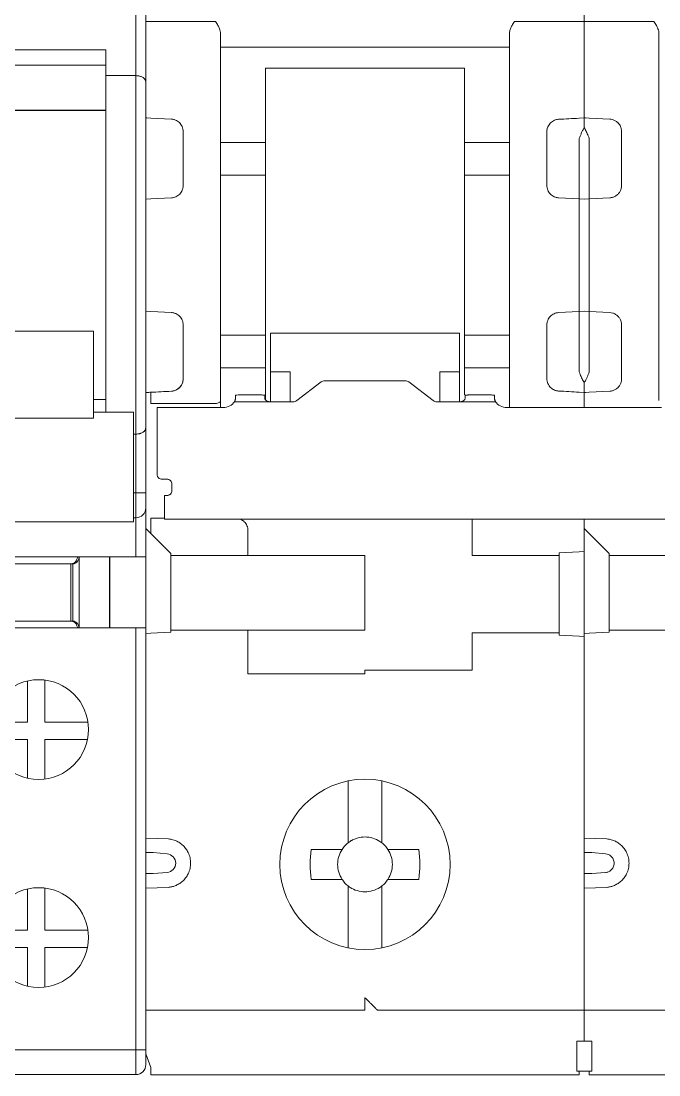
# Model space of a CAD drawing. Header units: millimetres. Extents: x 1359 to 3577, y 1333 to 3557.
# Drawn here: x 1856.36 to 1881.97, y 2922.51 to 2964.8 of the extents above; entities that cross this region are included whole.
import ezdxf

# ---------------------------------------------------------------- set-up
doc = ezdxf.new("R2010")
doc.units = ezdxf.units.MM
doc.layers.add('000-PI-Oprema', color=30, linetype='Continuous', lineweight=5)
doc.layers.add('002-PI-Kabelska kanalica', color=150, linetype='Continuous')

# ---------------------------------------------------------------- blocks, each defined once
blk = doc.blocks.new('5ST3062')
at = {"layer": '000-PI-Oprema', "color": 0, "linetype": 'ByBlock', "lineweight": 0}
for p, q in [((57371.741, 48521.337), (57371.741, 48547.694)), ((57372.141, 48547.694), (57372.141, 48521.083)), ((57372.141, 48547.694), (57372.141, 48521.083)), ((57370.541, 48522.379), (57365.991, 48522.379)), ((57370.541, 48522.379), (57370.541, 48521.337)), ((57370.541, 48521.763), (57365.991, 48521.763)), ((57371.741, 48521.337), (57370.541, 48521.337)), ((57370.541, 48507.833), (57370.541, 48521.337)), ((57371.741, 48506.95), (57371.741, 48521.337)), ((57372.141, 48521.083), (57372.141, 48507.205)), ((57370.541, 48519.95), (57365.991, 48519.95)), ((57370.541, 48519.944), (57365.992, 48519.944)), ((57368.641, 48519.95), (57368.641, 48519.944)), ((57370.041, 48511.085), (57366.391, 48511.085)), ((57370.041, 48511.085), (57370.041, 48507.587)), ((57370.041, 48508.344), (57370.541, 48508.344)), ((57370.541, 48508.338), (57370.041, 48508.338)), ((57371.641, 48507.833), (57370.041, 48507.833)), ((57371.641, 48507.833), (57371.641, 48503.433)), ((57370.041, 48507.587), (57366.391, 48507.587)), ((57372.141, 48507.205), (57372.141, 48504.594)), ((57371.741, 48506.95), (57371.641, 48506.95)), ((57371.741, 48504.594), (57371.741, 48506.95)), ((57371.641, 48504.594), (57371.741, 48504.594)), ((57372.141, 48504.594), (57371.741, 48504.594)), ((57371.741, 48503.594), (57371.741, 48504.594)), ((57372.141, 48504.594), (57372.141, 48503.994)), ((57372.141, 48503.994), (57372.141, 48502.019)), ((57363.241, 48503.433), (57371.641, 48503.433)), ((57371.641, 48503.594), (57371.741, 48503.594)), ((57371.741, 48502.019), (57371.741, 48503.594)), ((57363.241, 48502.019), (57371.741, 48502.019)), ((57363.241, 48501.744), (57369.134, 48501.744)), ((57369.134, 48501.744), (57369.206, 48501.744)), ((57369.134, 48501.744), (57369.134, 48499.444)), ((57369.206, 48501.744), (57369.206, 48499.444)), ((57369.22, 48501.744), (57369.206, 48501.744)), ((57369.468, 48502.019), (57369.468, 48499.169)), ((57370.689, 48502.019), (57370.689, 48499.169)), ((57370.691, 48502.019), (57370.691, 48499.169)), ((57372.141, 48502.019), (57371.741, 48502.019)), ((57372.141, 48502.019), (57372.141, 48499.169)), ((57369.134, 48499.444), (57363.241, 48499.444)), ((57363.641, 48499.169), (57371.741, 48499.169)), ((57369.206, 48499.444), (57369.134, 48499.444)), ((57369.22, 48499.444), (57369.206, 48499.444)), ((57371.741, 48499.169), (57372.141, 48499.169)), ((57371.741, 48482.244), (57371.741, 48499.169)), ((57372.141, 48499.169), (57372.141, 48482.244)), ((57367.39, 48497.042), (57367.39, 48495.394)), ((57368.09, 48497.078), (57368.09, 48495.394)), ((57365.864, 48495.394), (57367.39, 48495.394)), ((57368.09, 48495.394), (57369.819, 48495.394)), ((57367.39, 48494.694), (57365.882, 48494.694)), ((57367.39, 48494.694), (57367.39, 48493.145)), ((57368.09, 48493.109), (57368.09, 48494.694)), ((57369.801, 48494.694), (57368.09, 48494.694)), ((57367.39, 48488.692), (57367.39, 48487.044)), ((57368.09, 48488.728), (57368.09, 48487.044)), ((57365.864, 48487.044), (57367.39, 48487.044)), ((57368.09, 48487.044), (57369.819, 48487.044)), ((57365.882, 48486.344), (57367.39, 48486.344)), ((57367.39, 48486.344), (57367.39, 48484.795)), ((57368.09, 48484.759), (57368.09, 48486.344)), ((57369.801, 48486.344), (57368.09, 48486.344)), ((57363.641, 48482.244), (57371.741, 48482.244)), ((57372.141, 48482.244), (57371.741, 48482.244)), ((57371.741, 48481.244), (57371.741, 48482.244)), ((57372.141, 48482.244), (57372.141, 48481.644)), ((57363.641, 48481.244), (57371.741, 48481.244))]:
    blk.add_line(p, q, dxfattribs=at)
for centre in [(57367.841, 48495.094), (57367.841, 48486.744)]:
    blk.add_circle(centre, 2, dxfattribs=at)
for centre in [(57371.741, 48503.994), (57371.741, 48481.644)]:
    blk.add_arc(centre, 0.4, 270, 0, dxfattribs=at)
for points, knots in [([(57371.741, 48521.337), (57371.77, 48521.337), (57371.799, 48521.335), (57371.833, 48521.331), (57371.84, 48521.33), (57371.854, 48521.327), (57371.861, 48521.326), (57371.881, 48521.322), (57371.907, 48521.315), (57371.931, 48521.307), (57371.955, 48521.299), (57371.966, 48521.294), (57371.999, 48521.279), (57372.019, 48521.268), (57372.045, 48521.25), (57372.053, 48521.243), (57372.069, 48521.23), (57372.083, 48521.217), (57372.095, 48521.203), (57372.106, 48521.189), (57372.111, 48521.182), (57372.124, 48521.159), (57372.131, 48521.144), (57372.137, 48521.121), (57372.14, 48521.11), (57372.141, 48521.098), (57372.141, 48521.09), (57372.141, 48521.087), (57372.141, 48521.083)], [0, 0, 0, 0, 0.125, 0.125, 0.15625, 0.15625, 0.1875, 0.1875, 0.25, 0.3125, 0.3125, 0.375, 0.375, 0.5, 0.5, 0.5625, 0.5625, 0.625, 0.6875, 0.6875, 0.75, 0.75, 0.875, 0.875, 0.9375, 0.96875, 0.96875, 1, 1, 1, 1]), ([(57371.741, 48506.95), (57371.77, 48506.95), (57371.799, 48506.952), (57371.833, 48506.957), (57371.84, 48506.958), (57371.854, 48506.96), (57371.861, 48506.961), (57371.881, 48506.965), (57371.907, 48506.972), (57371.931, 48506.98), (57371.955, 48506.988), (57371.966, 48506.993), (57371.999, 48507.008), (57372.019, 48507.019), (57372.045, 48507.038), (57372.053, 48507.044), (57372.069, 48507.057), (57372.083, 48507.07), (57372.095, 48507.084), (57372.106, 48507.098), (57372.111, 48507.106), (57372.124, 48507.128), (57372.131, 48507.143), (57372.137, 48507.166), (57372.14, 48507.177), (57372.141, 48507.189), (57372.141, 48507.197), (57372.141, 48507.201), (57372.141, 48507.205)], [0, 0, 0, 0, 0.125, 0.125, 0.15625, 0.15625, 0.1875, 0.1875, 0.25, 0.3125, 0.3125, 0.375, 0.375, 0.5, 0.5, 0.5625, 0.5625, 0.625, 0.6875, 0.6875, 0.75, 0.75, 0.875, 0.875, 0.9375, 0.96875, 0.96875, 1, 1, 1, 1]), ([(57369.141, 48501.744), (57369.16, 48501.744), (57369.201, 48501.75), (57369.263, 48501.779), (57369.318, 48501.827), (57369.363, 48501.889), (57369.389, 48501.954), (57369.397, 48502), (57369.398, 48502.019)], [0, 0, 0, 0, 0.175586, 0.351172, 0.526758, 0.702344, 0.87793, 1, 1, 1, 1]), ([(57369.467, 48502.019), (57369.466, 48502.006), (57369.464, 48501.994), (57369.46, 48501.973), (57369.458, 48501.963), (57369.452, 48501.943), (57369.448, 48501.933), (57369.437, 48501.905), (57369.428, 48501.887), (57369.412, 48501.862), (57369.406, 48501.854), (57369.394, 48501.839), (57369.382, 48501.824), (57369.369, 48501.811), (57369.355, 48501.799), (57369.348, 48501.793), (57369.326, 48501.778), (57369.312, 48501.769), (57369.291, 48501.759), (57369.284, 48501.756), (57369.27, 48501.751), (57369.263, 48501.75), (57369.244, 48501.745), (57369.231, 48501.744), (57369.22, 48501.744)], [0, 0, 0, 0, 0.07828, 0.07828, 0.144117, 0.144117, 0.209954, 0.209954, 0.341628, 0.341628, 0.407465, 0.407465, 0.473303, 0.53914, 0.53914, 0.604977, 0.604977, 0.736651, 0.736651, 0.802488, 0.802488, 0.868326, 0.868326, 1, 1, 1, 1]), ([(57369.398, 48499.169), (57369.397, 48499.188), (57369.389, 48499.233), (57369.363, 48499.299), (57369.318, 48499.361), (57369.263, 48499.408), (57369.201, 48499.437), (57369.16, 48499.444), (57369.141, 48499.444)], [0, 0, 0, 0, 0.122057, 0.297646, 0.473234, 0.648823, 0.824411, 1, 1, 1, 1]), ([(57369.22, 48499.444), (57369.231, 48499.444), (57369.244, 48499.442), (57369.263, 48499.438), (57369.27, 48499.436), (57369.284, 48499.431), (57369.291, 48499.428), (57369.312, 48499.418), (57369.326, 48499.41), (57369.348, 48499.394), (57369.355, 48499.388), (57369.368, 48499.376), (57369.382, 48499.363), (57369.394, 48499.349), (57369.406, 48499.333), (57369.412, 48499.325), (57369.428, 48499.3), (57369.437, 48499.282), (57369.448, 48499.254), (57369.452, 48499.244), (57369.458, 48499.225), (57369.46, 48499.215), (57369.464, 48499.193), (57369.466, 48499.181), (57369.467, 48499.169)], [0, 0, 0, 0, 0.131674, 0.131674, 0.197511, 0.197511, 0.263348, 0.263348, 0.395022, 0.395022, 0.46086, 0.46086, 0.526697, 0.592534, 0.592534, 0.658371, 0.658371, 0.790045, 0.790045, 0.855882, 0.855882, 0.921719, 0.921719, 1, 1, 1, 1])]:
    blk.add_open_spline(points, degree=3, knots=knots, dxfattribs=at)
blk = doc.blocks.new('5SY4206')
at = {"layer": '000-PI-Oprema', "color": 0, "lineweight": 0}
for p, q in [((27361.124, 37255.788), (27361.124, 37280.105)), ((27378.724, 37279.955), (27378.724, 37255.788)), ((27361.324, 37255.788), (27361.124, 37255.788)), ((27361.324, 37255.788), (27363.924, 37255.788)), ((27375.924, 37255.788), (27378.524, 37255.788)), ((27378.724, 37255.788), (27378.524, 37255.788)), ((27378.724, 37255.788), (27378.724, 37254.546)), ((27378.924, 37255.788), (27378.724, 37255.788)), ((27378.924, 37255.788), (27381.524, 37255.788)), ((27364.124, 37254.757), (27375.724, 37254.757)), ((27378.724, 37254.546), (27378.724, 37251.912)), ((27365.924, 37253.911), (27373.924, 37253.911)), ((27361.17, 37251.912), (27361.142, 37251.913)), ((27361.324, 37251.907), (27361.17, 37251.912)), ((27362.15, 37251.866), (27361.324, 37251.909)), ((27361.324, 37251.907), (27361.324, 37251.909)), ((27378.524, 37251.902), (27378.705, 37251.911)), ((27378.77, 37251.912), (27378.742, 37251.913)), ((27378.924, 37251.907), (27378.77, 37251.912)), ((27379.75, 37251.866), (27378.924, 37251.909)), ((27361.124, 37248.653), (27361.124, 37251.53)), ((27362.15, 37251.86), (27362.15, 37251.866)), ((27379.75, 37251.866), (27379.75, 37251.86)), ((27378.524, 37251.093), (27378.524, 37248.665)), ((27378.924, 37248.664), (27378.924, 37251.095)), ((27364.124, 37250.922), (27365.924, 37250.922)), ((27375.724, 37250.922), (27373.924, 37250.922)), ((27364.124, 37249.611), (27365.924, 37249.611)), ((27373.924, 37249.611), (27375.724, 37249.611)), ((27361.124, 37248.653), (27361.324, 37248.664)), ((27361.324, 37248.664), (27362.15, 37248.707)), ((27378.524, 37248.665), (27377.698, 37248.709)), ((27378.524, 37248.665), (27378.724, 37248.655)), ((27378.924, 37248.664), (27378.724, 37248.653)), ((27379.75, 37248.707), (27378.924, 37248.664)), ((27361.324, 37244.146), (27361.124, 37244.157)), ((27361.124, 37243.105), (27361.124, 37244.157)), ((27362.15, 37244.103), (27361.324, 37244.146)), ((27377.698, 37244.101), (27378.524, 37244.145)), ((27378.724, 37244.155), (27378.524, 37244.145)), ((27378.524, 37244.145), (27378.524, 37241.717)), ((27378.724, 37244.157), (27378.924, 37244.146)), ((27378.924, 37244.146), (27379.75, 37244.103)), ((27378.924, 37241.715), (27378.924, 37244.146)), ((27364.124, 37243.199), (27365.924, 37243.199)), ((27366.124, 37243.276), (27366.124, 37241.725)), ((27373.724, 37243.276), (27366.124, 37243.276)), ((27373.724, 37241.725), (27373.724, 37243.276)), ((27375.724, 37243.199), (27373.924, 37243.199)), ((27365.924, 37241.888), (27364.124, 37241.888)), ((27365.924, 37240.605), (27365.924, 37241.888)), ((27373.924, 37240.798), (27373.924, 37241.888)), ((27373.924, 37241.888), (27375.724, 37241.888)), ((27366.924, 37241.725), (27366.124, 37241.725)), ((27366.124, 37240.523), (27366.124, 37241.725)), ((27366.924, 37240.523), (27366.924, 37241.725)), ((27367.183, 37240.568), (27368.166, 37241.321)), ((27368.307, 37241.366), (27371.541, 37241.366)), ((27371.683, 37241.321), (27372.666, 37240.568)), ((27373.724, 37241.725), (27372.924, 37241.725)), ((27372.924, 37240.523), (27372.924, 37241.725)), ((27373.724, 37241.725), (27373.724, 37240.523)), ((27361.142, 37240.897), (27362.15, 37240.95)), ((27361.324, 37240.901), (27361.324, 37240.903)), ((27362.15, 37240.944), (27362.15, 37240.95)), ((27378.705, 37240.899), (27378.524, 37240.908)), ((27378.724, 37240.898), (27378.724, 37240.293)), ((27378.77, 37240.898), (27378.924, 37240.903)), ((27378.924, 37240.901), (27379.75, 37240.944)), ((27378.924, 37240.903), (27378.924, 37240.901)), ((27364.124, 37240.576), (27364.124, 37240.293)), ((27366.107, 37240.523), (27364.682, 37240.523)), ((27364.724, 37240.7), (27364.724, 37240.778)), ((27365.707, 37240.796), (27364.924, 37240.796)), ((27365.907, 37240.778), (27365.907, 37240.7)), ((27366.107, 37240.523), (27367.041, 37240.523)), ((27372.807, 37240.523), (27373.741, 37240.523)), ((27375.166, 37240.523), (27373.741, 37240.523)), ((27373.941, 37240.778), (27373.941, 37240.7)), ((27374.925, 37240.796), (27374.141, 37240.796)), ((27375.125, 37240.778), (27375.125, 37240.7)), ((27375.724, 37240.305), (27375.724, 37240.728)), ((27363.924, 37240.453), (27361.324, 37240.453)), ((27361.574, 37239.68), (27361.574, 37240.293)), ((27361.574, 37240.293), (27364.224, 37240.293)), ((27375.625, 37240.293), (27381.824, 37240.293)), ((27361.574, 37239.023), (27361.574, 37237.615)), ((27361.974, 37237.415), (27361.774, 37237.415)), ((27362.174, 37236.966), (27362.174, 37237.216)), ((27361.124, 37236.705), (27361.124, 37237.022)), ((27361.124, 37235.431), (27361.124, 37236.705)), ((27361.874, 37236.762), (27361.974, 37236.762)), ((27361.874, 37236.718), (27361.874, 37236.762)), ((27361.874, 37236.718), (27361.874, 37236.628)), ((27361.874, 37235.855), (27361.324, 37235.855)), ((27361.124, 37231.255), (27361.124, 37235.431)), ((27361.124, 37235.431), (27361.324, 37235.231)), ((27361.874, 37235.807), (27365.974, 37235.807)), ((27365.974, 37235.807), (27391.474, 37235.807)), ((27374.224, 37234.355), (27374.224, 37235.807)), ((27378.724, 37235.807), (27378.724, 37235.431)), ((27378.724, 37235.431), (27378.924, 37235.231)), ((27378.724, 37234.507), (27378.724, 37235.431)), ((27361.324, 37235.231), (27361.324, 37235.355)), ((27361.324, 37235.231), (27362.124, 37234.431)), ((27365.224, 37234.355), (27365.224, 37235.355)), ((27378.924, 37235.231), (27379.724, 37234.431)), ((27362.124, 37234.431), (27362.124, 37234.355)), ((27365.224, 37234.355), (27362.124, 37234.355)), ((27362.124, 37234.355), (27362.124, 37231.355)), ((27365.224, 37234.355), (27365.624, 37234.355)), ((27365.624, 37234.355), (27369.924, 37234.355)), ((27369.924, 37234.355), (27369.924, 37231.355)), ((27374.624, 37234.355), (27374.224, 37234.355)), ((27374.624, 37234.355), (27377.724, 37234.355)), ((27377.724, 37234.455), (27378.524, 37234.497)), ((27377.724, 37234.455), (27377.724, 37234.355)), ((27377.724, 37234.355), (27377.724, 37231.255)), ((27378.724, 37234.507), (27378.524, 37234.497)), ((27378.724, 37234.507), (27378.724, 37231.255)), ((27379.724, 37234.431), (27379.724, 37234.355)), ((27379.724, 37234.355), (27382.824, 37234.355)), ((27379.724, 37234.355), (27379.724, 37231.355)), ((27361.124, 37232.255), (27361.119, 37232.26)), ((27361.124, 37231.226), (27361.324, 37231.237)), ((27361.124, 37231.226), (27361.124, 37223.332)), ((27362.124, 37231.279), (27361.324, 37231.237)), ((27362.124, 37231.355), (27362.124, 37231.279)), ((27365.224, 37231.355), (27362.124, 37231.355)), ((27365.224, 37229.605), (27365.224, 37231.355)), ((27365.224, 37231.355), (27365.624, 37231.355)), ((27369.924, 37231.355), (27365.624, 37231.355)), ((27374.624, 37231.255), (27374.224, 37231.255)), ((27374.224, 37231.255), (27374.224, 37229.755)), ((27377.724, 37231.255), (27374.624, 37231.255)), ((27377.724, 37231.155), (27377.724, 37231.255)), ((27378.724, 37231.226), (27378.724, 37231.255)), ((27378.724, 37231.226), (27378.924, 37231.237)), ((27378.724, 37231.226), (27378.724, 37231.103)), ((27379.724, 37231.279), (27378.924, 37231.237)), ((27379.724, 37231.355), (27379.724, 37231.279)), ((27382.824, 37231.355), (27379.724, 37231.355)), ((27378.524, 37231.113), (27377.724, 37231.155)), ((27378.524, 37231.113), (27378.724, 37231.103)), ((27378.724, 37223.331), (27378.724, 37231.103)), ((27369.924, 37229.605), (27365.224, 37229.605)), ((27369.924, 37229.755), (27369.924, 37229.605)), ((27374.224, 37229.755), (27369.924, 37229.755)), ((27361.119, 37227.25), (27361.124, 37227.255)), ((27369.249, 37225.294), (27369.249, 37225.231)), ((27370.599, 37225.231), (27370.599, 37225.294)), ((27369.249, 37225.231), (27369.249, 37223.111)), ((27370.599, 37223.111), (27370.599, 37225.231)), ((27361.124, 37223.157), (27361.124, 37223.331)), ((27378.724, 37223.331), (27378.724, 37220.679)), ((27362.034, 37222.976), (27361.124, 37223.014)), ((27369.249, 37223.111), (27369.249, 37222.824)), ((27370.599, 37223.111), (27370.599, 37222.824)), ((27379.634, 37222.976), (27378.724, 37223.014)), ((27361.124, 37221.583), (27361.124, 37222.427)), ((27361.424, 37222.427), (27361.982, 37222.379)), ((27367.76, 37222.555), (27368.618, 37222.555)), ((27372.088, 37222.555), (27371.23, 37222.555)), ((27379.024, 37222.427), (27379.582, 37222.379)), ((27361.982, 37221.631), (27361.424, 37221.583)), ((27379.024, 37221.583), (27379.582, 37221.631)), ((27361.124, 37220.996), (27362.034, 37221.034)), ((27368.618, 37221.355), (27367.76, 37221.355)), ((27369.249, 37221.086), (27369.249, 37220.799)), ((27370.599, 37221.086), (27370.599, 37220.799)), ((27372.088, 37221.355), (27371.23, 37221.355)), ((27378.724, 37220.996), (27379.634, 37221.034)), ((27361.124, 37220.679), (27361.124, 37220.732)), ((27361.124, 37220.678), (27361.124, 37216.955)), ((27369.249, 37220.799), (27369.249, 37218.679)), ((27370.599, 37218.679), (27370.599, 37220.799)), ((27378.724, 37216.955), (27378.724, 37220.679)), ((27369.249, 37218.679), (27369.249, 37218.604)), ((27370.599, 37218.604), (27370.599, 37218.679)), ((27361.124, 37216.955), (27361.124, 37214.355)), ((27378.724, 37216.955), (27378.724, 37214.855)), ((27361.124, 37216.105), (27369.924, 37216.105)), ((27378.724, 37216.105), (27370.424, 37216.105)), ((27387.524, 37216.105), (27378.724, 37216.105)), ((27379.024, 37214.855), (27378.424, 37214.855)), ((27361.124, 37214.355), (27361.324, 37213.806)), ((27366.124, 37213.505), (27361.324, 37213.505)), ((27373.744, 37213.505), (27366.124, 37213.505)), ((27378.524, 37213.505), (27373.744, 37213.505)), ((27378.524, 37213.655), (27378.424, 37213.655)), ((27378.924, 37213.655), (27378.524, 37213.655)), ((27379.024, 37213.655), (27378.924, 37213.655)), ((27383.724, 37213.505), (27378.924, 37213.505))]:
    blk.add_line(p, q, dxfattribs=at)
at = {"layer": '000-PI-Oprema', "color": 0, "lineweight": 0, "flags": 128}
blk.add_lwpolyline([(27364.124, 37240.576), (27364.12, 37240.552), (27364.109, 37240.529), (27364.091, 37240.508), (27364.066, 37240.489), (27364.035, 37240.474), (27364.001, 37240.463), (27363.963, 37240.456), (27363.924, 37240.453)], dxfattribs=at)
at = {"layer": '000-PI-Oprema', "color": 0, "lineweight": 0}
blk.add_circle((27369.924, 37221.955), 3.418, dxfattribs=at)
for start, end in [(135, 136.9319), (133.0681, 135), (123.0557, 133.0681), (46.9319, 56.9443), (136.9319, 146.9443), (33.0557, 43.0681), (213.0557, 223.0681), (223.0681, 225), (225, 226.9319), (226.9319, 236.9443), (303.0557, 313.0681), (315, 316.9319), (316.9319, 326.9443)]:
    blk.add_arc((27369.924, 37221.955), 1.1, start, end, dxfattribs=at)
for points, knots in [([(27361.124, 37254.546), (27361.124, 37254.559), (27361.124, 37254.586), (27361.124, 37254.633), (27361.124, 37254.686), (27361.124, 37254.766), (27361.124, 37254.881), (27361.124, 37255.041), (27361.124, 37255.217), (27361.124, 37255.403), (27361.124, 37255.595), (27361.124, 37255.724), (27361.124, 37255.788)], [0, 0, 0, 0, 0.061391, 0.122427, 0.18342, 0.24468, 0.372209, 0.500076, 0.627605, 0.755472, 0.877481, 1, 1, 1, 1]), ([(27363.924, 37255.788), (27363.958, 37255.735), (27364.005, 37255.661), (27364.056, 37255.561), (27364.09, 37255.484), (27364.117, 37255.397), (27364.122, 37255.33), (27364.124, 37255.298)], [0, 0, 0, 0, 0.350015, 0.493309, 0.624855, 0.821183, 1, 1, 1, 1]), ([(27375.724, 37255.298), (27375.725, 37255.319), (27375.727, 37255.362), (27375.742, 37255.429), (27375.763, 37255.495), (27375.793, 37255.562), (27375.844, 37255.661), (27375.891, 37255.735), (27375.924, 37255.788)], [0, 0, 0, 0, 0.117446, 0.242847, 0.378002, 0.506391, 0.652474, 1, 1, 1, 1]), ([(27381.524, 37255.788), (27381.558, 37255.735), (27381.605, 37255.66), (27381.656, 37255.561), (27381.69, 37255.484), (27381.717, 37255.397), (27381.722, 37255.33), (27381.724, 37255.298)], [0, 0, 0, 0, 0.350596, 0.493868, 0.625405, 0.821427, 1, 1, 1, 1]), ([(27375.724, 37255.144), (27375.724, 37255.154), (27375.724, 37255.173), (27375.724, 37255.209), (27375.724, 37255.25), (27375.724, 37255.282), (27375.724, 37255.298)], [0, 0, 0, 0, 0.251193, 0.5, 0.748807, 1, 1, 1, 1]), ([(27381.724, 37255.298), (27381.724, 37255.282), (27381.724, 37255.25), (27381.724, 37255.209), (27381.724, 37255.173), (27381.724, 37255.154), (27381.724, 37255.144)], [0, 0, 0, 0, 0.251193, 0.5, 0.748807, 1, 1, 1, 1]), ([(27364.124, 37255.144), (27364.124, 37255.104), (27364.124, 37255.023), (27364.124, 37254.891), (27364.124, 37254.752), (27364.124, 37254.604), (27364.124, 37254.448), (27364.124, 37254.284), (27364.124, 37254.112), (27364.124, 37253.871), (27364.124, 37253.552), (27364.124, 37253.141), (27364.124, 37252.703), (27364.124, 37252.391), (27364.124, 37252.234)], [0, 0, 0, 0, 0.062736, 0.125281, 0.187695, 0.250043, 0.312387, 0.374792, 0.437318, 0.500031, 0.625212, 0.749931, 0.874692, 1, 1, 1, 1]), ([(27375.724, 37252.082), (27375.724, 37252.166), (27375.724, 37252.332), (27375.724, 37252.574), (27375.724, 37252.808), (27375.724, 37253.036), (27375.724, 37253.256), (27375.724, 37253.469), (27375.724, 37253.674), (27375.724, 37253.938), (27375.724, 37254.248), (27375.724, 37254.584), (27375.724, 37254.887), (27375.724, 37255.058), (27375.724, 37255.144)], [0, 0, 0, 0, 0.062754, 0.125301, 0.187708, 0.250043, 0.312375, 0.374772, 0.437302, 0.500033, 0.625237, 0.749935, 0.874674, 1, 1, 1, 1]), ([(27381.724, 37255.144), (27381.724, 37255.104), (27381.724, 37255.023), (27381.724, 37254.891), (27381.724, 37254.752), (27381.724, 37254.604), (27381.724, 37254.448), (27381.724, 37254.284), (27381.724, 37254.112), (27381.724, 37253.871), (27381.724, 37253.552), (27381.724, 37253.141), (27381.724, 37252.703), (27381.724, 37252.391), (27381.724, 37252.234)], [0, 0, 0, 0, 0.062736, 0.125281, 0.187695, 0.250043, 0.312387, 0.374792, 0.437318, 0.500031, 0.625212, 0.749931, 0.874692, 1, 1, 1, 1]), ([(27361.124, 37251.912), (27361.124, 37251.984), (27361.124, 37252.126), (27361.124, 37252.333), (27361.124, 37252.534), (27361.124, 37252.728), (27361.124, 37252.917), (27361.124, 37253.099), (27361.124, 37253.276), (27361.124, 37253.502), (27361.124, 37253.769), (27361.124, 37254.059), (27361.124, 37254.322), (27361.124, 37254.471), (27361.124, 37254.546)], [0, 0, 0, 0, 0.062728, 0.125271, 0.18769, 0.250045, 0.312396, 0.374804, 0.437328, 0.500029, 0.625194, 0.749922, 0.874696, 1, 1, 1, 1]), ([(27365.924, 37253.911), (27365.924, 37253.87), (27365.924, 37253.787), (27365.924, 37253.669), (27365.924, 37253.556), (27365.924, 37253.413), (27365.924, 37253.247), (27365.924, 37253.14), (27365.924, 37253.086)], [0, 0, 0, 0, 0.125424, 0.250193, 0.374902, 0.500146, 0.749703, 1, 1, 1, 1]), ([(27373.924, 37253.086), (27373.924, 37253.112), (27373.924, 37253.165), (27373.924, 37253.252), (27373.924, 37253.347), (27373.924, 37253.482), (27373.924, 37253.665), (27373.924, 37253.829), (27373.924, 37253.911)], [0, 0, 0, 0, 0.125424, 0.250193, 0.374902, 0.500146, 0.749703, 1, 1, 1, 1]), ([(27373.924, 37250.922), (27373.924, 37250.993), (27373.924, 37251.134), (27373.924, 37251.341), (27373.924, 37251.542), (27373.924, 37251.737), (27373.924, 37251.928), (27373.924, 37252.174), (27373.924, 37252.466), (27373.924, 37252.793), (27373.924, 37252.989), (27373.924, 37253.086)], [0, 0, 0, 0, 0.083508, 0.166833, 0.25006, 0.333277, 0.416572, 0.500032, 0.666688, 0.83311, 1, 1, 1, 1]), ([(27364.124, 37252.234), (27364.124, 37252.17), (27364.124, 37252.042), (27364.124, 37251.844), (27364.124, 37251.641), (27364.124, 37251.434), (27364.124, 37251.221), (27364.124, 37251.004), (27364.124, 37250.783), (27364.124, 37250.632), (27364.124, 37250.556)], [0, 0, 0, 0, 0.12575, 0.250858, 0.375537, 0.5, 0.624463, 0.749142, 0.87425, 1, 1, 1, 1]), ([(27375.724, 37250.689), (27375.724, 37250.76), (27375.724, 37250.902), (27375.724, 37251.11), (27375.724, 37251.314), (27375.724, 37251.513), (27375.724, 37251.708), (27375.724, 37251.898), (27375.724, 37252.021), (27375.724, 37252.082)], [0, 0, 0, 0, 0.143512, 0.28637, 0.428834, 0.571166, 0.71363, 0.856488, 1, 1, 1, 1]), ([(27381.724, 37252.234), (27381.724, 37252.17), (27381.724, 37252.042), (27381.724, 37251.844), (27381.724, 37251.641), (27381.724, 37251.434), (27381.724, 37251.221), (27381.724, 37251.004), (27381.724, 37250.783), (27381.724, 37250.632), (27381.724, 37250.556)], [0, 0, 0, 0, 0.12575, 0.250858, 0.375537, 0.5, 0.624463, 0.749142, 0.87425, 1, 1, 1, 1]), ([(27362.15, 37251.866), (27362.17, 37251.864), (27362.209, 37251.861), (27362.265, 37251.847), (27362.331, 37251.824), (27362.403, 37251.785), (27362.477, 37251.726), (27362.54, 37251.652), (27362.587, 37251.565), (27362.618, 37251.469), (27362.622, 37251.402), (27362.624, 37251.368)], [0, 0, 0, 0, 0.071618, 0.143308, 0.216363, 0.334035, 0.455285, 0.587191, 0.721903, 0.860899, 1, 1, 1, 1]), ([(27377.224, 37251.359), (27377.225, 37251.382), (27377.227, 37251.427), (27377.241, 37251.493), (27377.267, 37251.567), (27377.309, 37251.644), (27377.372, 37251.718), (27377.446, 37251.778), (27377.527, 37251.821), (27377.611, 37251.849), (27377.669, 37251.855), (27377.698, 37251.858)], [0, 0, 0, 0, 0.093221, 0.185813, 0.279137, 0.41434, 0.546905, 0.668022, 0.785627, 0.893606, 1, 1, 1, 1]), ([(27378.524, 37251.093), (27378.537, 37251.124), (27378.564, 37251.194), (27378.61, 37251.3), (27378.664, 37251.416), (27378.703, 37251.49), (27378.724, 37251.529)], [0, 0, 0, 0, 0.193415, 0.424448, 0.693252, 1, 1, 1, 1]), ([(27378.924, 37251.095), (27378.912, 37251.126), (27378.887, 37251.19), (27378.848, 37251.281), (27378.808, 37251.368), (27378.766, 37251.452), (27378.738, 37251.504), (27378.724, 37251.53)], [0, 0, 0, 0, 0.194202, 0.390464, 0.589612, 0.792498, 1, 1, 1, 1]), ([(27380.224, 37251.368), (27380.223, 37251.39), (27380.222, 37251.435), (27380.207, 37251.502), (27380.182, 37251.575), (27380.139, 37251.652), (27380.07, 37251.734), (27379.978, 37251.803), (27379.866, 37251.852), (27379.788, 37251.861), (27379.75, 37251.866)], [0, 0, 0, 0, 0.092601, 0.18543, 0.278489, 0.413813, 0.545287, 0.709927, 0.860804, 1, 1, 1, 1]), ([(27365.924, 37250.922), (27365.924, 37250.873), (27365.924, 37250.775), (27365.924, 37250.559), (27365.924, 37250.32), (27365.924, 37250.075), (27365.924, 37249.854), (27365.924, 37249.689), (27365.924, 37249.633), (27365.924, 37249.611)], [0, 0, 0, 0, 0.150243, 0.300485, 0.450729, 0.600973, 0.751216, 0.901461, 1, 1, 1, 1]), ([(27373.924, 37250.922), (27373.924, 37250.873), (27373.924, 37250.775), (27373.924, 37250.559), (27373.924, 37250.32), (27373.924, 37250.075), (27373.924, 37249.854), (27373.924, 37249.689), (27373.924, 37249.633), (27373.924, 37249.611)], [0, 0, 0, 0, 0.150243, 0.300485, 0.450729, 0.600973, 0.751216, 0.901461, 1, 1, 1, 1]), ([(27375.724, 37242.121), (27375.724, 37242.235), (27375.724, 37242.463), (27375.724, 37242.809), (27375.724, 37243.157), (27375.724, 37243.507), (27375.724, 37243.86), (27375.724, 37244.457), (27375.724, 37245.305), (27375.724, 37246.405), (27375.724, 37247.505), (27375.724, 37248.472), (27375.724, 37249.303), (27375.724, 37250.003), (27375.724, 37250.46), (27375.724, 37250.689)], [0, 0, 0, 0, 0.041431, 0.082793, 0.124119, 0.165441, 0.206793, 0.248207, 0.374079, 0.500012, 0.625883, 0.751817, 0.834548, 0.917188, 1, 1, 1, 1]), ([(27362.624, 37249.206), (27362.624, 37249.326), (27362.624, 37249.565), (27362.624, 37249.92), (27362.624, 37250.272), (27362.624, 37250.505), (27362.624, 37250.621)], [0, 0, 0, 0, 0.2501, 0.5, 0.7499, 1, 1, 1, 1]), ([(27364.124, 37250.556), (27364.124, 37250.446), (27364.124, 37250.224), (27364.124, 37249.889), (27364.124, 37249.551), (27364.124, 37249.211), (27364.124, 37248.868), (27364.124, 37248.29), (27364.124, 37247.469), (27364.124, 37246.405), (27364.124, 37245.341), (27364.124, 37244.405), (27364.124, 37243.599), (27364.124, 37242.919), (27364.124, 37242.476), (27364.124, 37242.254)], [0, 0, 0, 0, 0.041447, 0.082829, 0.124176, 0.16552, 0.206891, 0.248321, 0.374134, 0.500011, 0.625824, 0.751702, 0.834467, 0.91715, 1, 1, 1, 1]), ([(27381.724, 37250.556), (27381.724, 37250.446), (27381.724, 37250.224), (27381.724, 37249.889), (27381.724, 37249.551), (27381.724, 37249.211), (27381.724, 37248.868), (27381.724, 37248.29), (27381.724, 37247.469), (27381.724, 37246.405), (27381.724, 37245.341), (27381.724, 37244.405), (27381.724, 37243.599), (27381.724, 37242.919), (27381.724, 37242.476), (27381.724, 37242.254)], [0, 0, 0, 0, 0.041447, 0.082829, 0.124176, 0.16552, 0.206891, 0.248321, 0.374134, 0.500011, 0.625824, 0.751702, 0.834467, 0.91715, 1, 1, 1, 1]), ([(27365.924, 37249.611), (27365.924, 37249.528), (27365.924, 37249.361), (27365.924, 37249.106), (27365.924, 37248.849), (27365.924, 37248.589), (27365.924, 37248.326), (27365.924, 37247.878), (27365.924, 37247.239), (27365.924, 37246.405), (27365.924, 37245.572), (27365.924, 37244.842), (27365.924, 37244.221), (27365.924, 37243.702), (27365.924, 37243.367), (27365.924, 37243.199)], [0, 0, 0, 0, 0.041319, 0.082538, 0.123706, 0.164869, 0.206076, 0.247373, 0.373654, 0.500018, 0.626299, 0.752662, 0.835118, 0.917437, 1, 1, 1, 1]), ([(27373.924, 37249.611), (27373.924, 37248.604), (27373.924, 37247.505), (27373.924, 37245.305), (27373.924, 37244.206), (27373.924, 37243.199)], [0, 0, 0, 0, 0.5, 0.5, 1, 1, 1, 1]), ([(27362.624, 37249.206), (27362.623, 37249.185), (27362.622, 37249.142), (27362.609, 37249.079), (27362.586, 37249.009), (27362.547, 37248.933), (27362.488, 37248.859), (27362.416, 37248.796), (27362.334, 37248.749), (27362.244, 37248.717), (27362.182, 37248.71), (27362.15, 37248.707)], [0, 0, 0, 0, 0.085507, 0.170147, 0.255273, 0.381189, 0.506725, 0.630753, 0.754527, 0.877113, 1, 1, 1, 1]), ([(27377.698, 37248.709), (27377.677, 37248.71), (27377.635, 37248.714), (27377.574, 37248.73), (27377.506, 37248.756), (27377.433, 37248.798), (27377.361, 37248.86), (27377.301, 37248.935), (27377.258, 37249.02), (27377.229, 37249.112), (27377.226, 37249.176), (27377.224, 37249.208)], [0, 0, 0, 0, 0.082209, 0.16366, 0.245689, 0.369303, 0.493372, 0.618767, 0.744744, 0.872104, 1, 1, 1, 1]), ([(27379.75, 37248.707), (27379.771, 37248.709), (27379.812, 37248.712), (27379.873, 37248.727), (27379.931, 37248.75), (27379.987, 37248.779), (27380.039, 37248.816), (27380.098, 37248.87), (27380.16, 37248.951), (27380.213, 37249.069), (27380.22, 37249.159), (27380.224, 37249.206)], [0, 0, 0, 0, 0.080411, 0.161533, 0.243405, 0.326066, 0.409552, 0.493901, 0.642123, 0.810797, 1, 1, 1, 1]), ([(27361.124, 37244.157), (27361.124, 37244.263), (27361.124, 37244.475), (27361.124, 37244.795), (27361.124, 37245.116), (27361.124, 37245.437), (27361.124, 37245.759), (27361.124, 37246.082), (27361.124, 37246.486), (27361.124, 37246.97), (27361.124, 37247.534), (27361.124, 37248.096), (27361.124, 37248.467), (27361.124, 37248.653)], [0, 0, 0, 0, 0.071572, 0.143012, 0.214372, 0.285701, 0.357051, 0.428472, 0.500015, 0.625079, 0.749917, 0.8748, 1, 1, 1, 1]), ([(27378.524, 37248.665), (27378.524, 37248.558), (27378.524, 37248.345), (27378.524, 37248.023), (27378.524, 37247.701), (27378.524, 37247.378), (27378.524, 37247.054), (27378.524, 37246.73), (27378.524, 37246.324), (27378.524, 37245.837), (27378.524, 37245.271), (27378.524, 37244.706), (27378.524, 37244.332), (27378.524, 37244.145)], [0, 0, 0, 0, 0.071556, 0.142997, 0.214365, 0.285706, 0.357065, 0.428486, 0.500013, 0.625062, 0.749916, 0.874816, 1, 1, 1, 1]), ([(27362.15, 37244.103), (27362.171, 37244.101), (27362.213, 37244.098), (27362.274, 37244.082), (27362.343, 37244.056), (27362.416, 37244.014), (27362.488, 37243.951), (27362.547, 37243.877), (27362.591, 37243.792), (27362.619, 37243.7), (27362.623, 37243.636), (27362.624, 37243.604)], [0, 0, 0, 0, 0.082205, 0.163652, 0.245679, 0.369354, 0.493482, 0.618917, 0.744935, 0.872201, 1, 1, 1, 1]), ([(27377.224, 37243.602), (27377.225, 37243.623), (27377.227, 37243.666), (27377.239, 37243.729), (27377.263, 37243.799), (27377.302, 37243.875), (27377.361, 37243.95), (27377.433, 37244.012), (27377.515, 37244.059), (27377.604, 37244.091), (27377.667, 37244.098), (27377.698, 37244.101)], [0, 0, 0, 0, 0.085573, 0.170275, 0.255463, 0.381339, 0.506835, 0.630803, 0.754517, 0.877108, 1, 1, 1, 1]), ([(27380.224, 37243.604), (27380.223, 37243.628), (27380.221, 37243.675), (27380.206, 37243.743), (27380.183, 37243.805), (27380.155, 37243.86), (27380.122, 37243.908), (27380.07, 37243.969), (27379.99, 37244.033), (27379.874, 37244.088), (27379.791, 37244.098), (27379.75, 37244.103)], [0, 0, 0, 0, 0.097376, 0.189595, 0.276665, 0.358598, 0.435408, 0.507112, 0.674555, 0.83875, 1, 1, 1, 1]), ([(27362.624, 37242.189), (27362.624, 37242.305), (27362.624, 37242.538), (27362.624, 37242.89), (27362.624, 37243.245), (27362.624, 37243.484), (27362.624, 37243.604)], [0, 0, 0, 0, 0.2501, 0.5, 0.7499, 1, 1, 1, 1]), ([(27361.124, 37241.28), (27361.124, 37241.28), (27361.124, 37241.607), (27361.124, 37241.989), (27361.124, 37242.479), (27361.124, 37242.833), (27361.124, 37243.062), (27361.124, 37243.091), (27361.124, 37243.105)], [0, 0, 0, 0, 0.008736, 0.206989, 0.405242, 0.603494, 0.801747, 1, 1, 1, 1]), ([(27365.924, 37243.199), (27365.924, 37243.177), (27365.924, 37243.121), (27365.924, 37242.956), (27365.924, 37242.735), (27365.924, 37242.49), (27365.924, 37242.251), (27365.924, 37242.035), (27365.924, 37241.937), (27365.924, 37241.888)], [0, 0, 0, 0, 0.098539, 0.248784, 0.399027, 0.54927, 0.699515, 0.849757, 1, 1, 1, 1]), ([(27373.924, 37243.199), (27373.924, 37243.177), (27373.924, 37243.121), (27373.924, 37242.956), (27373.924, 37242.735), (27373.924, 37242.49), (27373.924, 37242.251), (27373.924, 37242.035), (27373.924, 37241.937), (27373.924, 37241.888)], [0, 0, 0, 0, 0.098539, 0.248784, 0.399027, 0.54927, 0.699515, 0.849757, 1, 1, 1, 1]), ([(27362.624, 37241.442), (27362.624, 37241.503), (27362.624, 37241.624), (27362.624, 37241.81), (27362.624, 37241.998), (27362.624, 37242.125), (27362.624, 37242.189)], [0, 0, 0, 0, 0.25014, 0.5, 0.74986, 1, 1, 1, 1]), ([(27364.124, 37242.254), (27364.124, 37242.178), (27364.124, 37242.027), (27364.124, 37241.806), (27364.124, 37241.589), (27364.124, 37241.376), (27364.124, 37241.169), (27364.124, 37240.966), (27364.124, 37240.768), (27364.124, 37240.64), (27364.124, 37240.576)], [0, 0, 0, 0, 0.12575, 0.250858, 0.375537, 0.5, 0.624463, 0.749142, 0.87425, 1, 1, 1, 1]), ([(27381.724, 37242.254), (27381.724, 37242.178), (27381.724, 37242.027), (27381.724, 37241.806), (27381.724, 37241.589), (27381.724, 37241.376), (27381.724, 37241.169), (27381.724, 37240.966), (27381.724, 37240.768), (27381.724, 37240.64), (27381.724, 37240.576)], [0, 0, 0, 0, 0.12575, 0.250858, 0.375537, 0.5, 0.624463, 0.749142, 0.87425, 1, 1, 1, 1]), ([(27375.724, 37240.728), (27375.724, 37240.789), (27375.724, 37240.912), (27375.724, 37241.102), (27375.724, 37241.297), (27375.724, 37241.496), (27375.724, 37241.7), (27375.724, 37241.908), (27375.724, 37242.05), (27375.724, 37242.121)], [0, 0, 0, 0, 0.143512, 0.28637, 0.428834, 0.571166, 0.71363, 0.856488, 1, 1, 1, 1]), ([(27362.15, 37240.95), (27362.192, 37240.952), (27362.238, 37240.96), (27362.338, 37240.994), (27362.39, 37241.021), (27362.49, 37241.103), (27362.537, 37241.158), (27362.605, 37241.292), (27362.624, 37241.37), (27362.624, 37241.449)], [0, 0, 0, 0, 0.25, 0.25, 0.5, 0.5, 0.75, 0.75, 1, 1, 1, 1]), ([(27362.15, 37240.944), (27362.169, 37240.946), (27362.207, 37240.949), (27362.263, 37240.962), (27362.319, 37240.981), (27362.373, 37241.008), (27362.426, 37241.043), (27362.483, 37241.091), (27362.546, 37241.166), (27362.593, 37241.259), (27362.62, 37241.356), (27362.623, 37241.413), (27362.624, 37241.442)], [0, 0, 0, 0, 0.068374, 0.139377, 0.213319, 0.290477, 0.371094, 0.455382, 0.587277, 0.761474, 0.880592, 1, 1, 1, 1]), ([(27377.698, 37240.952), (27377.679, 37240.953), (27377.64, 37240.957), (27377.584, 37240.97), (27377.518, 37240.993), (27377.446, 37241.032), (27377.372, 37241.092), (27377.309, 37241.166), (27377.262, 37241.253), (27377.23, 37241.349), (27377.226, 37241.417), (27377.224, 37241.451)], [0, 0, 0, 0, 0.070996, 0.142095, 0.214573, 0.332083, 0.453298, 0.585758, 0.72107, 0.860537, 1, 1, 1, 1]), ([(27378.524, 37241.717), (27378.537, 37241.685), (27378.562, 37241.622), (27378.601, 37241.531), (27378.641, 37241.443), (27378.682, 37241.359), (27378.71, 37241.307), (27378.724, 37241.281)], [0, 0, 0, 0, 0.1942, 0.390457, 0.5896, 0.792488, 1, 1, 1, 1]), ([(27378.924, 37241.715), (27378.912, 37241.684), (27378.884, 37241.615), (27378.838, 37241.509), (27378.784, 37241.392), (27378.745, 37241.319), (27378.724, 37241.28)], [0, 0, 0, 0, 0.193384, 0.424408, 0.693222, 1, 1, 1, 1]), ([(27379.75, 37240.944), (27379.769, 37240.946), (27379.807, 37240.949), (27379.863, 37240.962), (27379.919, 37240.981), (27379.973, 37241.008), (27380.026, 37241.043), (27380.083, 37241.091), (27380.146, 37241.166), (27380.193, 37241.259), (27380.22, 37241.356), (27380.223, 37241.413), (27380.224, 37241.442)], [0, 0, 0, 0, 0.068374, 0.139376, 0.213318, 0.290476, 0.371092, 0.45538, 0.587276, 0.76147, 0.88059, 1, 1, 1, 1]), ([(27361.124, 37238.264), (27361.124, 37238.301), (27361.124, 37238.374), (27361.124, 37238.494), (27361.124, 37238.62), (27361.124, 37238.754), (27361.124, 37238.896), (27361.124, 37239.045), (27361.124, 37239.201), (27361.124, 37239.418), (27361.124, 37239.707), (27361.124, 37240.079), (27361.124, 37240.474), (27361.124, 37240.756), (27361.124, 37240.898)], [0, 0, 0, 0, 0.062728, 0.125271, 0.18769, 0.250045, 0.312396, 0.374804, 0.437328, 0.500029, 0.625194, 0.749922, 0.874696, 1, 1, 1, 1]), ([(27361.324, 37240.903), (27361.298, 37240.902), (27361.245, 37240.9), (27361.195, 37240.899), (27361.17, 37240.898)], [0, 0, 0, 0, 0.508632, 1, 1, 1, 1]), ([(27364.224, 37240.293), (27364.321, 37240.293), (27364.417, 37240.315), (27364.579, 37240.396), (27364.644, 37240.455), (27364.682, 37240.523)], [0, 0, 0, 0, 0.5, 0.5, 1, 1, 1, 1]), ([(27364.724, 37240.649), (27364.723, 37240.641), (27364.723, 37240.624), (27364.714, 37240.593), (27364.702, 37240.559), (27364.689, 37240.535), (27364.682, 37240.523)], [0, 0, 0, 0, 0.256458, 0.506841, 0.753776, 1, 1, 1, 1]), ([(27364.724, 37240.778), (27364.724, 37240.783), (27364.746, 37240.787), (27364.82, 37240.794), (27364.872, 37240.796), (27364.924, 37240.796)], [0, 0, 0, 0, 0.5, 0.5, 1, 1, 1, 1]), ([(27364.724, 37240.649), (27364.724, 37240.658), (27364.724, 37240.675), (27364.724, 37240.692), (27364.724, 37240.697), (27364.724, 37240.7)], [0, 0, 0, 0, 0.334189, 0.665811, 1, 1, 1, 1]), ([(27365.907, 37240.778), (27365.906, 37240.779), (27365.905, 37240.782), (27365.893, 37240.785), (27365.875, 37240.788), (27365.842, 37240.791), (27365.786, 37240.795), (27365.734, 37240.795), (27365.707, 37240.796)], [0, 0, 0, 0, 0.128148, 0.251094, 0.373747, 0.501054, 0.748354, 1, 1, 1, 1]), ([(27365.907, 37240.649), (27365.908, 37240.643), (27365.909, 37240.631), (27365.92, 37240.61), (27365.937, 37240.588), (27365.967, 37240.563), (27366.021, 37240.532), (27366.074, 37240.527), (27366.107, 37240.523)], [0, 0, 0, 0, 0.121269, 0.244591, 0.370821, 0.500756, 0.692101, 1, 1, 1, 1]), ([(27373.741, 37240.523), (27373.756, 37240.524), (27373.783, 37240.525), (27373.82, 37240.534), (27373.848, 37240.545), (27373.869, 37240.557), (27373.9, 37240.577), (27373.934, 37240.611), (27373.939, 37240.637), (27373.941, 37240.649)], [0, 0, 0, 0, 0.138294, 0.257669, 0.358107, 0.439606, 0.502183, 0.756685, 1, 1, 1, 1]), ([(27374.141, 37240.796), (27374.128, 37240.796), (27374.102, 37240.795), (27374.064, 37240.794), (27374.029, 37240.793), (27373.989, 37240.79), (27373.949, 37240.785), (27373.944, 37240.781), (27373.941, 37240.778)], [0, 0, 0, 0, 0.128148, 0.251094, 0.373747, 0.501054, 0.748354, 1, 1, 1, 1]), ([(27375.125, 37240.778), (27375.124, 37240.779), (27375.122, 37240.782), (27375.111, 37240.785), (27375.092, 37240.788), (27375.059, 37240.791), (27375.004, 37240.795), (27374.951, 37240.795), (27374.925, 37240.796)], [0, 0, 0, 0, 0.128148, 0.251094, 0.373747, 0.501054, 0.748354, 1, 1, 1, 1]), ([(27375.125, 37240.7), (27375.125, 37240.697), (27375.125, 37240.692), (27375.125, 37240.675), (27375.125, 37240.658), (27375.125, 37240.649)], [0, 0, 0, 0, 0.334189, 0.665811, 1, 1, 1, 1]), ([(27375.166, 37240.523), (27375.16, 37240.535), (27375.147, 37240.559), (27375.134, 37240.593), (27375.126, 37240.624), (27375.125, 37240.641), (27375.125, 37240.649)], [0, 0, 0, 0, 0.246224, 0.493159, 0.743542, 1, 1, 1, 1]), ([(27375.166, 37240.523), (27375.205, 37240.455), (27375.27, 37240.396), (27375.431, 37240.315), (27375.528, 37240.293), (27375.625, 37240.293)], [0, 0, 0, 0, 0.5, 0.5, 1, 1, 1, 1]), ([(27361.124, 37237.022), (27361.124, 37237.054), (27361.124, 37237.119), (27361.124, 37237.214), (27361.124, 37237.309), (27361.124, 37237.436), (27361.124, 37237.593), (27361.124, 37237.769), (27361.124, 37237.929), (27361.124, 37238.066), (27361.124, 37238.181), (27361.124, 37238.236), (27361.124, 37238.264)], [0, 0, 0, 0, 0.061391, 0.122427, 0.18342, 0.24468, 0.372209, 0.500076, 0.627605, 0.755472, 0.877481, 1, 1, 1, 1]), ([(27361.574, 37237.615), (27361.575, 37237.601), (27361.576, 37237.575), (27361.588, 37237.538), (27361.607, 37237.503), (27361.64, 37237.463), (27361.695, 37237.424), (27361.748, 37237.418), (27361.774, 37237.415)], [0, 0, 0, 0, 0.128148, 0.251094, 0.373747, 0.501054, 0.748354, 1, 1, 1, 1]), ([(27362.174, 37237.216), (27362.174, 37237.268), (27362.153, 37237.32), (27362.079, 37237.394), (27362.027, 37237.415), (27361.974, 37237.415)], [0, 0, 0, 0, 0.5, 0.5, 1, 1, 1, 1]), ([(27361.974, 37236.762), (27361.988, 37236.762), (27362.014, 37236.764), (27362.052, 37236.775), (27362.086, 37236.794), (27362.126, 37236.827), (27362.166, 37236.882), (27362.171, 37236.934), (27362.174, 37236.966)], [0, 0, 0, 0, 0.128148, 0.251094, 0.373747, 0.501054, 0.748354, 1, 1, 1, 1]), ([(27361.874, 37235.807), (27361.874, 37235.822), (27361.874, 37235.83), (27361.874, 37236.002), (27361.874, 37236.279), (27361.874, 37236.512), (27361.874, 37236.628)], [0, 0, 0, 0, 0.206145, 0.470763, 0.735381, 1, 1, 1, 1]), ([(27361.324, 37235.855), (27361.324, 37235.855), (27361.324, 37235.801), (27361.324, 37235.616), (27361.324, 37235.486), (27361.324, 37235.355)], [0, 0, 0, 0, 0.5, 0.5, 1, 1, 1, 1]), ([(27364.931, 37235.807), (27364.982, 37235.779), (27365.059, 37235.738), (27365.141, 37235.637), (27365.188, 37235.551), (27365.219, 37235.455), (27365.222, 37235.388), (27365.224, 37235.355)], [0, 0, 0, 0, 0.351287, 0.528122, 0.693874, 0.849103, 1, 1, 1, 1]), ([(27361.124, 37222.427), (27361.124, 37222.545), (27361.124, 37222.779), (27361.124, 37223.057), (27361.124, 37223.154), (27361.124, 37223.193)], [0, 0, 0, 0, 0.378161, 0.755931, 1, 1, 1, 1]), ([(27362.034, 37222.976), (27362.064, 37222.973), (27362.125, 37222.966), (27362.213, 37222.945), (27362.324, 37222.908), (27362.452, 37222.846), (27362.597, 37222.741), (27362.728, 37222.603), (27362.836, 37222.427), (27362.908, 37222.225), (27362.932, 37222.005), (27362.908, 37221.785), (27362.837, 37221.584), (27362.728, 37221.407), (27362.598, 37221.269), (27362.452, 37221.164), (27362.31, 37221.095), (27362.17, 37221.051), (27362.079, 37221.04), (27362.034, 37221.034)], [0, 0, 0, 0, 0.031513, 0.062834, 0.094232, 0.152293, 0.210532, 0.279327, 0.348301, 0.424071, 0.50002, 0.57579, 0.651739, 0.720534, 0.789508, 0.847569, 0.905809, 0.95275, 1, 1, 1, 1]), ([(27370.524, 37222.877), (27370.435, 37222.935), (27370.337, 37222.979), (27370.134, 37223.039), (27370.031, 37223.055), (27369.818, 37223.055), (27369.714, 37223.039), (27369.562, 37222.995), (27369.512, 37222.976), (27369.44, 37222.943), (27369.416, 37222.931), (27369.381, 37222.912), (27369.369, 37222.905), (27369.352, 37222.895), (27369.344, 37222.89), (27369.335, 37222.884), (27369.33, 37222.881), (27369.326, 37222.88), (27369.324, 37222.877)], [0, 0, 0, 0, 0.25, 0.25, 0.5, 0.5, 0.75, 0.75, 0.875, 0.875, 0.9375, 0.9375, 0.96875, 0.96875, 0.984375, 0.992188, 0.992188, 1, 1, 1, 1]), ([(27379.634, 37222.976), (27379.664, 37222.973), (27379.725, 37222.966), (27379.813, 37222.945), (27379.924, 37222.908), (27380.052, 37222.846), (27380.197, 37222.741), (27380.328, 37222.603), (27380.436, 37222.427), (27380.508, 37222.225), (27380.532, 37222.005), (27380.508, 37221.785), (27380.437, 37221.584), (27380.328, 37221.407), (27380.198, 37221.269), (27380.052, 37221.164), (27379.91, 37221.095), (27379.77, 37221.051), (27379.679, 37221.04), (27379.634, 37221.034)], [0, 0, 0, 0, 0.031513, 0.062834, 0.094232, 0.152293, 0.210532, 0.279327, 0.348301, 0.424071, 0.50002, 0.57579, 0.651739, 0.720534, 0.789508, 0.847569, 0.905809, 0.95275, 1, 1, 1, 1]), ([(27361.124, 37222.427), (27361.124, 37222.427), (27361.154, 37222.427), (27361.271, 37222.427), (27361.354, 37222.427), (27361.424, 37222.427)], [0, 0, 0, 0, 0.5, 0.5, 1, 1, 1, 1]), ([(27361.982, 37222.379), (27362.074, 37222.37), (27362.163, 37222.327), (27362.288, 37222.19), (27362.324, 37222.098), (27362.324, 37221.912), (27362.288, 37221.82), (27362.163, 37221.683), (27362.074, 37221.64), (27361.982, 37221.631)], [0, 0, 0, 0, 0.25, 0.25, 0.5, 0.5, 0.75, 0.75, 1, 1, 1, 1]), ([(27368.618, 37222.555), (27368.685, 37222.555), (27368.81, 37222.555), (27368.942, 37222.555), (27369.002, 37222.555)], [0, 0, 0, 0, 0.540007, 1, 1, 1, 1]), ([(27370.846, 37221.355), (27370.962, 37221.534), (27371.024, 37221.742), (27371.024, 37222.168), (27370.962, 37222.376), (27370.846, 37222.555)], [0, 0, 0, 0, 0.5, 0.5, 1, 1, 1, 1]), ([(27378.724, 37222.427), (27378.724, 37222.427), (27378.754, 37222.427), (27378.871, 37222.427), (27378.954, 37222.427), (27379.024, 37222.427)], [0, 0, 0, 0, 0.5, 0.5, 1, 1, 1, 1]), ([(27379.582, 37221.631), (27379.602, 37221.634), (27379.64, 37221.639), (27379.696, 37221.658), (27379.748, 37221.685), (27379.8, 37221.723), (27379.849, 37221.775), (27379.905, 37221.866), (27379.937, 37222.005), (27379.905, 37222.143), (27379.849, 37222.235), (27379.787, 37222.3), (27379.698, 37222.358), (27379.621, 37222.372), (27379.582, 37222.379)], [0, 0, 0, 0, 0.053559, 0.105722, 0.157796, 0.211095, 0.279916, 0.349203, 0.500308, 0.651412, 0.720233, 0.789521, 0.894347, 1, 1, 1, 1]), ([(27361.124, 37220.732), (27361.124, 37220.737), (27361.124, 37220.761), (27361.124, 37220.934), (27361.124, 37221.226), (27361.124, 37221.464), (27361.124, 37221.583)], [0, 0, 0, 0, 0.06983, 0.379482, 0.689581, 1, 1, 1, 1]), ([(27361.124, 37221.583), (27361.124, 37221.583), (27361.157, 37221.583), (27361.268, 37221.583), (27361.346, 37221.583), (27361.424, 37221.583)], [0, 0, 0, 0, 0.5, 0.5, 1, 1, 1, 1]), ([(27378.724, 37221.583), (27378.724, 37221.583), (27378.757, 37221.583), (27378.868, 37221.583), (27378.946, 37221.583), (27379.024, 37221.583)], [0, 0, 0, 0, 0.5, 0.5, 1, 1, 1, 1]), ([(27368.618, 37221.355), (27368.686, 37221.355), (27368.81, 37221.355), (27368.942, 37221.355), (27369.002, 37221.355)], [0, 0, 0, 0, 0.54278, 1, 1, 1, 1]), ([(27369.324, 37221.033), (27369.502, 37220.917), (27369.71, 37220.855), (27370.135, 37220.855), (27370.346, 37220.917), (27370.524, 37221.033)], [0, 0, 0, 0, 0.5, 0.5, 1, 1, 1, 1]), ([(27369.924, 37216.605), (27369.924, 37216.584), (27369.924, 37216.542), (27369.924, 37216.48), (27369.924, 37216.408), (27369.924, 37216.329), (27369.924, 37216.25), (27369.924, 37216.184), (27369.924, 37216.139), (27369.924, 37216.11), (27369.924, 37216.107), (27369.924, 37216.105)], [0, 0, 0, 0, 0.080758, 0.160392, 0.240099, 0.368585, 0.500066, 0.628554, 0.760036, 0.877963, 1, 1, 1, 1]), ([(27370.424, 37216.105), (27370.424, 37216.105), (27370.423, 37216.106), (27370.415, 37216.114), (27370.403, 37216.126), (27370.381, 37216.148), (27370.341, 37216.188), (27370.278, 37216.251), (27370.202, 37216.328), (27370.115, 37216.414), (27370.022, 37216.508), (27369.957, 37216.572), (27369.924, 37216.605)], [0, 0, 0, 0, 0.051851, 0.10362, 0.156261, 0.210683, 0.323967, 0.445967, 0.575521, 0.712834, 0.854621, 1, 1, 1, 1]), ([(27378.424, 37213.655), (27378.424, 37213.704), (27378.424, 37213.769), (27378.424, 37214.033), (27378.424, 37214.293), (27378.424, 37214.855)], [0.2858647, 0.2858647, 0.2858647, 0.2858647, 0.5, 0.5, 1, 1, 1, 1]), ([(27379.024, 37213.655), (27379.024, 37213.674), (27379.024, 37213.729), (27379.024, 37213.843), (27379.024, 37214.002), (27379.024, 37214.18), (27379.024, 37214.366), (27379.024, 37214.492), (27379.024, 37214.855)], [0.287427, 0.287427, 0.287427, 0.287427, 0.3699948, 0.5001298, 0.629921, 0.7600558, 0.879771, 1, 1, 1, 1]), ([(27361.324, 37213.505), (27361.324, 37213.506), (27361.324, 37213.508), (27361.324, 37213.52), (27361.324, 37213.543), (27361.324, 37213.584), (27361.324, 37213.648), (27361.324, 37213.724), (27361.324, 37213.779), (27361.324, 37213.806)], [0, 0, 0, 0, 0.0807576, 0.160392, 0.2400995, 0.3685854, 0.5000663, 0.6285535, 0.7387531, 0.7387531, 0.7387531, 0.7387531]), ([(27378.524, 37213.505), (27378.524, 37213.514), (27378.524, 37213.531), (27378.524, 37213.598), (27378.524, 37213.654), (27378.524, 37213.655)], [0, 0, 0, 0, 0.494587, 0.989166, 1, 1, 1, 1]), ([(27378.924, 37213.655), (27378.924, 37213.654), (27378.924, 37213.598), (27378.924, 37213.531), (27378.924, 37213.514), (27378.924, 37213.505)], [0, 0, 0, 0, 0.010834, 0.505413, 1, 1, 1, 1])]:
    blk.add_open_spline(points, degree=3, knots=knots, dxfattribs=at)
for points in [[(27364.124, 37255.144), (27364.124, 37255.18), (27364.124, 37255.232), (27364.124, 37255.298)], [(27365.924, 37250.922), (27365.924, 37251.777), (27365.924, 37252.517), (27365.924, 37253.086)], [(27361.142, 37251.913), (27361.136, 37251.913), (27361.13, 37251.913), (27361.124, 37251.912)], [(27361.124, 37251.912), (27361.124, 37251.897), (27361.124, 37251.76), (27361.124, 37251.53)], [(27377.698, 37251.858), (27377.973, 37251.873), (27378.249, 37251.887), (27378.524, 37251.902)], [(27378.705, 37251.911), (27378.711, 37251.911), (27378.718, 37251.911), (27378.724, 37251.911)], [(27378.724, 37251.912), (27378.73, 37251.913), (27378.736, 37251.913), (27378.742, 37251.913)], [(27378.724, 37251.529), (27378.724, 37251.759), (27378.724, 37251.896), (27378.724, 37251.911)], [(27362.624, 37251.368), (27362.624, 37251.127), (27362.624, 37250.877), (27362.624, 37250.621)], [(27377.224, 37250.755), (27377.224, 37250.961), (27377.224, 37251.163), (27377.224, 37251.359)], [(27380.224, 37251.368), (27380.224, 37251.127), (27380.224, 37250.877), (27380.224, 37250.621)], [(27377.224, 37249.208), (27377.224, 37249.732), (27377.224, 37250.249), (27377.224, 37250.755)], [(27380.224, 37250.621), (27380.224, 37250.158), (27380.224, 37249.685), (27380.224, 37249.206)], [(27378.924, 37248.664), (27378.924, 37247.173), (27378.924, 37245.637), (27378.924, 37244.146)], [(27377.224, 37242.055), (27377.224, 37242.561), (27377.224, 37243.078), (27377.224, 37243.602)], [(27380.224, 37243.604), (27380.224, 37243.125), (27380.224, 37242.652), (27380.224, 37242.189)], [(27380.224, 37242.189), (27380.224, 37241.933), (27380.224, 37241.683), (27380.224, 37241.442)], [(27377.224, 37241.451), (27377.224, 37241.647), (27377.224, 37241.849), (27377.224, 37242.055)], [(27368.166, 37241.321), (27368.203, 37241.349), (27368.255, 37241.366), (27368.307, 37241.366)], [(27371.541, 37241.366), (27371.594, 37241.366), (27371.646, 37241.349), (27371.683, 37241.321)], [(27361.124, 37241.28), (27361.124, 37241.05), (27361.124, 37240.913), (27361.124, 37240.898)], [(27361.124, 37240.898), (27361.13, 37240.897), (27361.136, 37240.897), (27361.142, 37240.897)], [(27361.17, 37240.898), (27361.16, 37240.897), (27361.151, 37240.897), (27361.142, 37240.897)], [(27362.15, 37240.944), (27361.875, 37240.93), (27361.6, 37240.915), (27361.324, 37240.901)], [(27361.324, 37240.901), (27361.324, 37240.747), (27361.324, 37240.598), (27361.324, 37240.453)], [(27378.524, 37240.908), (27378.249, 37240.923), (27377.973, 37240.937), (27377.698, 37240.952)], [(27378.724, 37240.899), (27378.718, 37240.899), (27378.711, 37240.899), (27378.705, 37240.899)], [(27378.724, 37240.899), (27378.724, 37240.914), (27378.724, 37241.051), (27378.724, 37241.281)], [(27378.742, 37240.897), (27378.736, 37240.897), (27378.73, 37240.897), (27378.724, 37240.898)], [(27378.77, 37240.898), (27378.76, 37240.897), (27378.751, 37240.897), (27378.742, 37240.897)], [(27365.907, 37240.649), (27365.907, 37240.677), (27365.907, 37240.694), (27365.907, 37240.7)], [(27367.041, 37240.523), (27367.094, 37240.523), (27367.146, 37240.54), (27367.183, 37240.568)], [(27372.666, 37240.568), (27372.703, 37240.54), (27372.755, 37240.523), (27372.807, 37240.523)], [(27373.941, 37240.7), (27373.941, 37240.694), (27373.941, 37240.677), (27373.941, 37240.649)], [(27361.574, 37239.68), (27361.574, 37239.5), (27361.574, 37239.258), (27361.574, 37239.023)], [(27370.675, 37222.759), (27370.684, 37222.75), (27370.693, 37222.742), (27370.702, 37222.733)], [(27370.702, 37222.733), (27370.711, 37222.724), (27370.719, 37222.715), (27370.728, 37222.706)], [(27367.76, 37222.555), (27367.712, 37222.157), (27367.712, 37221.753), (27367.76, 37221.355)], [(27369.002, 37222.555), (27368.886, 37222.376), (27368.824, 37222.168), (27368.824, 37221.955)], [(27371.23, 37222.555), (27371.106, 37222.555), (27370.98, 37222.555), (27370.846, 37222.555)], [(27372.088, 37221.355), (27372.136, 37221.753), (27372.136, 37222.157), (27372.088, 37222.555)], [(27368.824, 37221.955), (27368.824, 37221.743), (27368.887, 37221.532), (27369.002, 37221.355)], [(27370.702, 37221.177), (27370.693, 37221.168), (27370.684, 37221.16), (27370.675, 37221.151)], [(27370.846, 37221.355), (27370.98, 37221.355), (27371.106, 37221.355), (27371.23, 37221.355)]]:
    blk.add_open_spline(points, degree=3, dxfattribs=at)

msp = doc.modelspace()

# ---------------------------------------------------------------- block references
at = {"layer": '002-PI-Kabelska kanalica', "color": 0, "linetype": 'ByBlock', "lineweight": 0, "ltscale": 0.25}
for name, p in [('5ST3062', (-55510.77, -45558.725)), ('5SY4206', (-25499.753, -34290.999))]:
    msp.add_blockref(name, p, dxfattribs=at)

doc.saveas('drawing.dxf')
